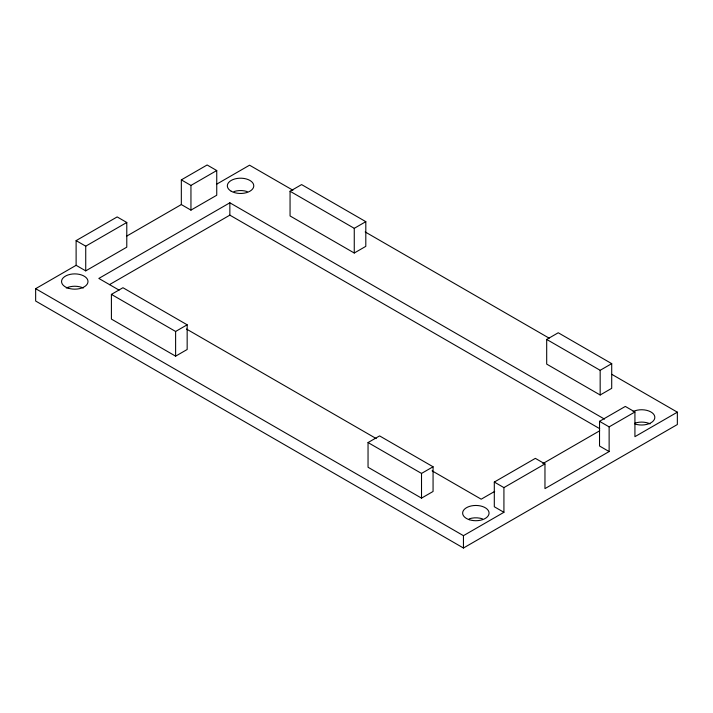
<?xml version="1.0" encoding="UTF-8"?>
<svg xmlns="http://www.w3.org/2000/svg" width="713" height="713" viewBox="0 0 713 713"><rect width="100%" height="100%" fill="white"/><g stroke="black" fill="none" stroke-linecap="round" stroke-linejoin="round"><path stroke-width="1.07" d="M290.057 191.253L290.057 215.95L354.263 253.017L365.805 246.35L365.814 221.663L301.599 184.587L290.057 191.253L354.263 228.329L365.814 221.663M354.263 253.017L354.263 228.329M609.134 451.561L599.526 446.008L599.526 421.321L625.319 406.428L634.926 411.98L609.134 426.873L609.134 451.561L544.964 488.61L544.964 463.913L535.356 458.361L494.305 482.059L494.305 506.756L503.922 512.308L463.45 535.668L463.45 548.021L677.35 424.529L677.35 412.176L611.834 374.352M503.922 512.308L503.922 487.612L544.964 463.913M546.693 339.433L546.693 364.111L600.168 394.993L611.709 388.327L611.718 363.639L558.243 332.766L546.693 339.433L600.168 370.305L611.718 363.639M600.168 394.993L600.168 370.305M634.926 411.98L634.926 436.668L677.35 412.176M76.122 265.316L76.113 240.62L117.164 216.921L126.78 222.474L126.78 247.17L85.729 270.869L76.122 265.316L35.65 288.685L35.65 301.029L463.45 548.021M181.334 204.569L181.334 179.872L207.126 164.979L216.743 170.532L216.743 195.228L190.95 210.121L181.334 204.569L126.745 236.092M76.113 240.62L85.729 246.172L126.78 222.474M181.334 179.872L190.95 185.425L216.743 170.532M216.77 184.114L249.55 165.193L292.909 190.219M604.508 419.11L229.853 202.795L98.831 278.435L119.062 290.111M109.428 284.665L229.853 215.148L599.695 428.673M111.406 294.389L122.948 287.722L187.162 324.798L187.162 349.495L175.612 356.161L111.406 319.085L111.406 294.389L175.612 331.465L187.162 324.798M368.042 442.559L379.592 435.901L433.067 466.774L433.067 491.471L421.517 498.129L368.042 467.256L368.042 442.559L421.517 473.432L421.517 498.129M421.517 473.432L433.067 466.774M494.688 491.409L481.204 499.189L432.087 470.83M542.851 463.602L599.686 430.786M365.172 231.939L549.206 338.194M599.526 421.321L609.134 426.873M494.305 482.059L503.922 487.612M186.476 329.032L376.223 438.575M35.65 288.685L463.45 535.668M229.853 202.795L229.853 215.148M190.95 185.425L190.95 210.121M175.612 331.465L175.612 356.161M85.729 246.172L85.729 270.869M633.108 411.535A13.226 7.638 0 0 1 650.693 411.829A13.226 7.638 0 0 1 652.226 421.936A13.226 7.638 0 0 1 635.007 423.994M635.007 423.121A13.226 7.638 0 0 1 650.113 423.879M469.234 518.823A13.226 7.638 0 0 1 482.451 518.832M66.264 288.034A13.226 7.638 0 0 1 83.269 288.034M233.944 191.565A13.226 7.638 0 0 1 247.161 191.565M469.225 519.697A13.226 7.638 0 0 0 489.065 513.093A13.226 7.638 0 0 0 469.234 506.48A13.226 7.638 0 0 0 469.225 519.697M68.154 288.141A13.226 7.638 0 0 0 87.993 281.528A13.226 7.638 0 0 0 68.154 274.915A13.226 7.638 0 0 0 68.154 288.141M231.199 191.227A13.226 7.638 0 0 0 253.329 187.804A13.226 7.638 0 0 0 237.126 178.455A13.226 7.638 0 0 0 231.199 191.227"/></g></svg>
